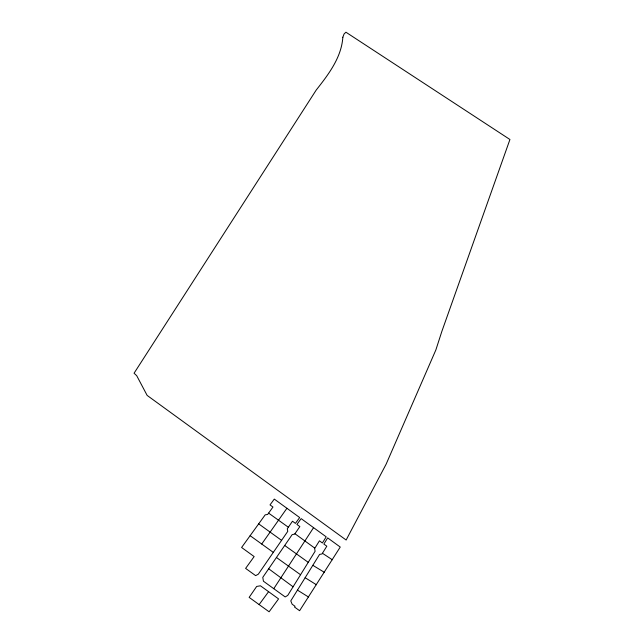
<?xml version="1.0" encoding="UTF-8"?>
<svg xmlns="http://www.w3.org/2000/svg" width="644" height="644" viewBox="0 0 644 644"><rect width="100%" height="100%" fill="white"/><g stroke="black" fill="none" stroke-linecap="round" stroke-linejoin="round"><path stroke-width="0.97" d="M322.443 553.26L322.016 553.961L319.593 554.404L290.782 600.884L292.11 604.177L295.049 606.294L294.509 607.034L299.605 610.713L340.249 547.054L327.667 537.901L323.86 544.051L326.814 546.192L322.443 553.26L332.32 559.765M294.936 533.723L314.868 548.189L319.44 540.831L322.386 542.981L326.194 536.838L301.151 518.621L296.9 524.441L299.854 526.591L294.686 534.101L292.151 534.641L262.776 577.362L263.436 581.218L285.195 596.94L287.747 595.41L315.109 551.256L314.522 547.931M313.572 527.653L273.764 588.688M288.351 527.235L292.481 521.229L295.419 523.371L299.669 517.551L274.288 499.092L270.021 504.896L272.967 507.037L267.654 514.443L265.191 514.846L241.597 547.489L254.155 556.569L245.614 568.394L255.652 575.639L258.316 574.19L287.747 531.381L287.305 528.74L288.351 527.235L268.604 513.115M261.714 544.027L286.926 508.277M259.13 604.587L268.596 591.683L278.57 598.896L269.112 611.8L249.148 597.382L256.674 586.442L260.442 585.799L268.596 591.683M312.831 565.319L324.334 572.307M305.143 577.716L316.389 584.736M297.456 590.121L308.476 596.996M284.696 545.468L308.243 562.341M276.437 557.487L300.555 574.738M281.573 540.364L258.671 523.854M250.13 535.679L273.306 552.383M268.677 568.765L293.084 586.789M342.849 37.231C341.457 57.646 328.36 74.583 316.204 90.071L134.065 373.222L136.697 375.669L147.138 395.408L346.142 540.026L386.134 464.163L435.867 349.925L441.856 331.378L509.935 139.498L345.933 32.216L344.057 33.995L342.849 37.231"/></g></svg>
